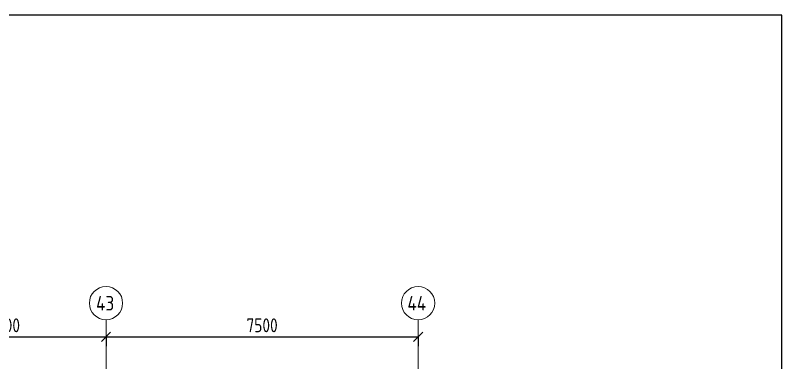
# Model space of a CAD drawing. Header units: millimetres. Extents: x -68946 to 690821, y -552984 to 293768.
# Drawn here: x 155359 to 173774, y 60034 to 68377 of the extents above; entities that cross this region are included whole.
import ezdxf

# ---------------------------------------------------------------- set-up
doc = ezdxf.new("R2010")
doc.units = ezdxf.units.MM
doc.linetypes.add('ADSK_Линия сетки', pattern=[2500, 2000, -250, 0, -250])
doc.layers.get('Defpoints').update_dxf_attribs({"color": 250})
for name, color, linetype, lineweight in [('A-____-____-DIMS', 250, 'Continuous', 9), ('S-GRID-____-IDEN', 250, 'Continuous', 9), ('S-GRID-____-OTLN', 250, 'Continuous', 9)]:
    doc.layers.add(name, color=color, linetype=linetype, lineweight=lineweight)
doc.styles.add('GOST Common', font='', dxfattribs={"width": 0.9, "height": 350})
doc.styles.get("Standard").update_dxf_attribs({"font": 'ГОСТ тип А.ttf'})
doc.styles.get('GOST Common').set_extended_font_data('GOST Common')
doc.dimstyles.new('А3', dxfattribs={"dimtxt": 333, "dimasz": 222, "dimexe": 222, "dimexo": 111, "dimgap": 111, "dimtad": 1, "dimtoh": 1, "dimdec": 0, "dimrnd": 0.0015, "dimzin": 0, "dimdsep": 46, "dimtxsty": 'Standard', "dimblk": 'OBLIQUE', "dimcen": 0, "dimclrd": 7, "dimclre": 7, "dimclrt": 7, "dimadec": 0, "dimazin": 0, "dimtfac": 1, "dimtdec": 0, "dimtofl": 0, "dimtmove": 0, "dimatfit": 3, "dimfxl": 1, "dimtolj": 1, "dimtzin": 0, "dimarcsym": 0})

# ---------------------------------------------------------------- blocks, each defined once
blk = doc.blocks.new('Ось сетки - Круг_Ø8 мм-39983606-АР1_Маркировочный план 1 этажа С2и3')
at = {"layer": 'S-GRID-____-IDEN'}
for start, end in [(360, 180), (180, 360)]:
    blk.add_arc((0, 0), 4, start, end, dxfattribs=at)
blk = doc.blocks.new('_Oblique')
at = {"color": 0, "linetype": 'ByBlock', "lineweight": -2}
blk.add_line((-0.5, -0.5), (0.5, 0.5), dxfattribs=at)
blk = doc.blocks.new('*D2618')
at = {"layer": 'A-____-____-DIMS', "color": 7, "lineweight": -2, "transparency": 16777216}
for p, q in [((152638, 60654), (157538, 60654)), ((152638, 60643), (152638, 60432)), ((157538, 60643), (157538, 60432))]:
    blk.add_line(p, q, dxfattribs=at)
at = {"layer": 'Defpoints', "color": 0, "lineweight": 30, "transparency": 16777216}
for p in [(152638, 60754), (157538, 60754), (157538, 60654)]:
    blk.add_point(p, dxfattribs=at)
at = {"layer": 'A-____-____-DIMS', "color": 7, "lineweight": -2, "transparency": 16777216, "xscale": 222, "yscale": 222, "zscale": 222, "rotation": 180}
blk.add_blockref('_Oblique', (152638, 60654), dxfattribs=at)
at = {"layer": 'A-____-____-DIMS', "color": 7, "lineweight": -2, "transparency": 16777216, "xscale": 222, "yscale": 222, "zscale": 222}
blk.add_blockref('_Oblique', (157538, 60654), dxfattribs=at)
at = {"layer": 'A-____-____-DIMS', "color": 7, "transparency": 16777216, "insert": (155088, 60931), "char_height": 333, "width": 2.57, "attachment_point": 5}
blk.add_mtext('\\A1;4900', dxfattribs=at)
blk = doc.blocks.new('*D2619')
at = {"layer": 'A-____-____-DIMS', "color": 7, "lineweight": -2, "transparency": 16777216}
for p, q in [((157538, 60654), (165038, 60654)), ((157538, 60643), (157538, 60432)), ((165038, 60643), (165038, 60432))]:
    blk.add_line(p, q, dxfattribs=at)
at = {"layer": 'Defpoints', "color": 0, "lineweight": 30, "transparency": 16777216}
for p in [(157538, 60754), (165038, 60754), (165038, 60654)]:
    blk.add_point(p, dxfattribs=at)
at = {"layer": 'A-____-____-DIMS', "color": 7, "lineweight": -2, "transparency": 16777216, "xscale": 222, "yscale": 222, "zscale": 222, "rotation": 180}
blk.add_blockref('_Oblique', (157538, 60654), dxfattribs=at)
at = {"layer": 'A-____-____-DIMS', "color": 7, "lineweight": -2, "transparency": 16777216, "xscale": 222, "yscale": 222, "zscale": 222}
blk.add_blockref('_Oblique', (165038, 60654), dxfattribs=at)
at = {"layer": 'A-____-____-DIMS', "color": 7, "transparency": 16777216, "insert": (161288, 60931), "char_height": 333, "width": 2.48, "attachment_point": 5}
blk.add_mtext('\\A1;7500', dxfattribs=at)

msp = doc.modelspace()

# ---------------------------------------------------------------- linework, layer by layer
at = {"color": 1}
msp.add_lwpolyline([(173774.1788, 68376.857), (126127.8919, 68376.857), (126127.8919, -4557.0324), (173774.1788, -4557.0324)], close=True, dxfattribs=at)
at = {"layer": 'S-GRID-____-OTLN', "color": 18, "linetype": 'ADSK_Линия сетки', "true_color": 0x000000}
for p, q in [((157537.9138, -2919.5356), (157537.9138, 61063.6538)), ((165037.9138, -2919.5356), (165037.9138, 61063.6538))]:
    msp.add_line(p, q, dxfattribs=at)

# ---------------------------------------------------------------- block references
at = {"layer": 'S-GRID-____-IDEN', "color": 18, "true_color": 0x000000, "xscale": 99.99999999999993, "yscale": 99.99999999999993, "zscale": 99.99999999999993}
for p in [(157537.9138, 61463.6538), (165037.9138, 61463.6538)]:
    msp.add_blockref('Ось сетки - Круг_Ø8 мм-39983606-АР1_Маркировочный план 1 этажа С2и3', p, dxfattribs=at)

# ---------------------------------------------------------------- texts
at = {"layer": 'S-GRID-____-IDEN', "color": 18, "true_color": 0x000000, "char_height": 350, "attachment_point": 1, "style": 'GOST Common'}
for s, insert, width in [('43', (157299.0332, 61636.1871), 577.215), ('44', (164781.0332, 61636.1871), 620.506125)]:
    msp.add_mtext(s, dxfattribs=dict(at, insert=insert, width=width))

# ---------------------------------------------------------------- dimensions: what is measured, and where the dimension line sits
at = {"layer": 'A-____-____-DIMS', "color": 18, "true_color": 0x000000}
for base, p1, p2, picture, middle in [((157537.9138, 60653.7189), (152637.9138, 60753.7038), (157537.9138, 60753.7038), '*D2618', (155087.9138, 60931.2189)), ((165037.9138, 60653.7189), (157537.9138, 60753.7038), (165037.9138, 60753.7038), '*D2619', (161287.9138, 60931.2189))]:
    dim = msp.add_linear_dim(base=base, p1=p1, p2=p2, dimstyle='А3', dxfattribs=at)
    dim.commit()
    dim.dimension.update_dxf_attribs({"geometry": picture, "text_midpoint": middle})

doc.saveas('drawing.dxf')
